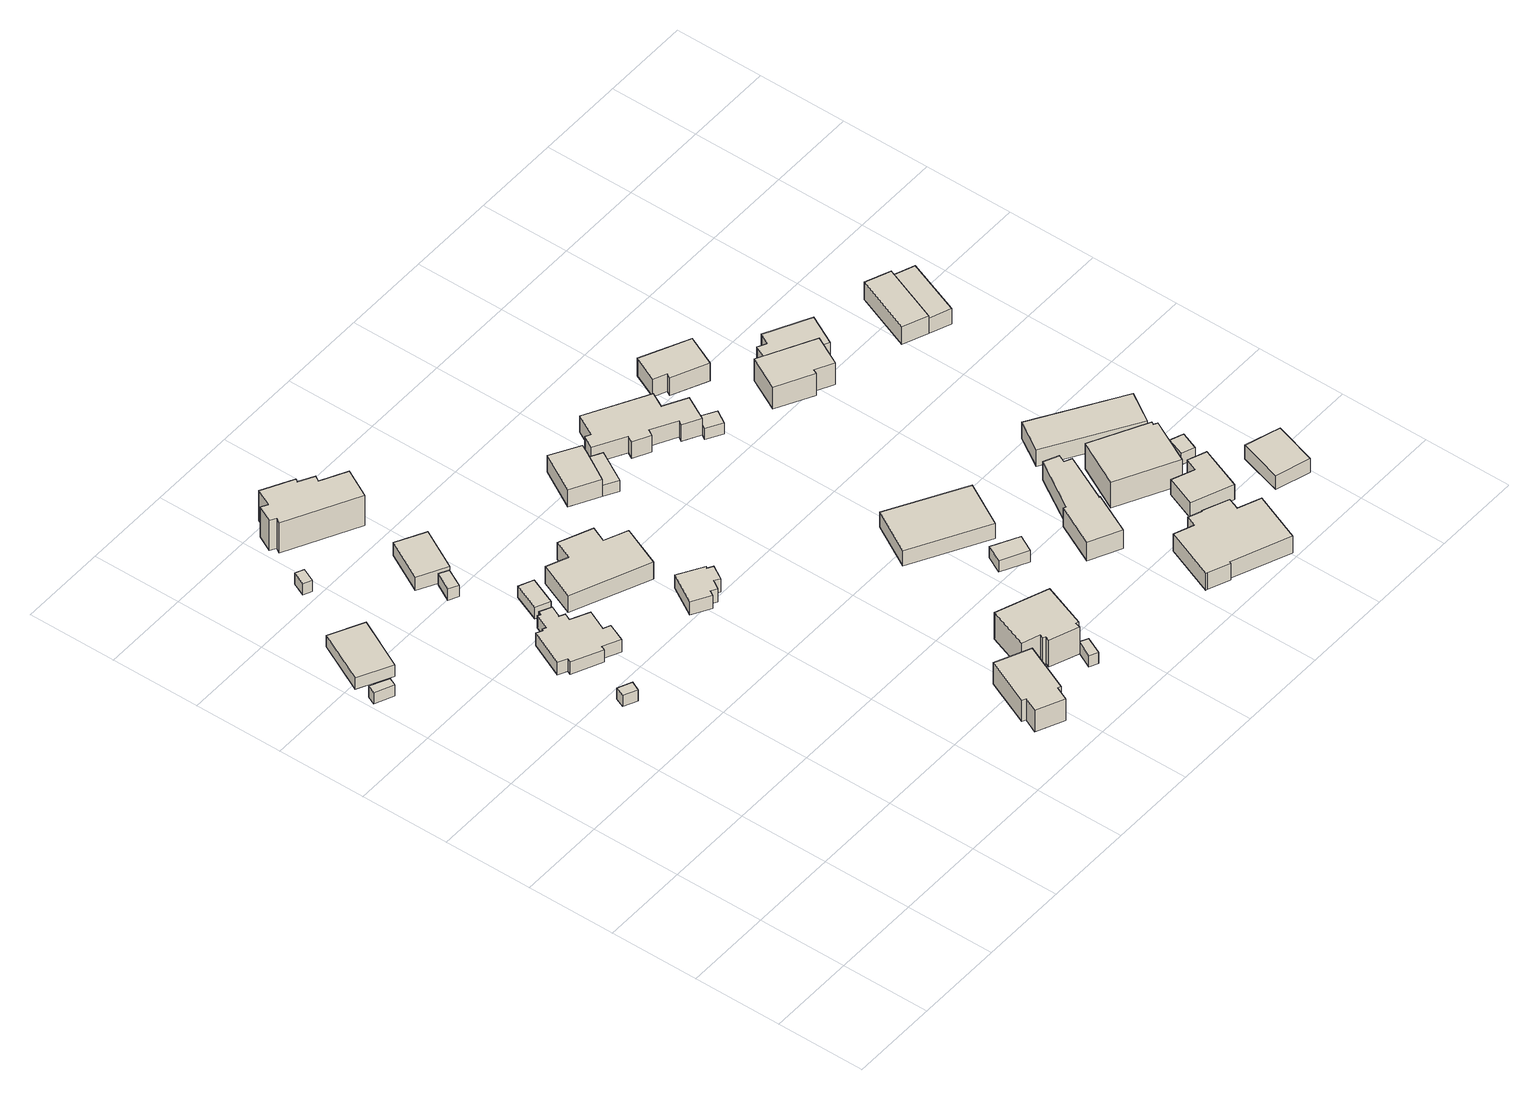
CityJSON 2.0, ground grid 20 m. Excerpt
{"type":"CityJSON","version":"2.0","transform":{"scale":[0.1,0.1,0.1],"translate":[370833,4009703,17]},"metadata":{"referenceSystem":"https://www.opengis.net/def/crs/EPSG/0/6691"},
"CityObjects":{
"building1":{"type":"Building","attributes":{"枝番":1,"利根川水系渡良瀬川洪水浸水想定区域（想定最大規模）.規模":"L2","利根川水系渡良瀬川洪水浸水想定区域（想定最大規模）.浸水ランク":"1","利根川水系渡良瀬川洪水浸水想定区域（想定最大規模）.浸水深":0.38,"利根川水系利根川洪水浸水想定区域（計画規模）.規模":"L1","利根川水系利根川洪水浸水想定区域（計画規模）.浸水ランク":"3","利根川水系利根川洪水浸水想定区域（計画規模）.浸水深":3.21,"利根川水系利根川洪水浸水想定区域（想定最大規模）.規模":"L2","利根川水系利根川洪水浸水想定区域（想定最大規模）.浸水ランク":"3","利根川水系利根川洪水浸水想定区域（想定最大規模）.浸水深":4.16,"利根川水系谷田川洪水浸水想定区域（想定最大規模）.規模":"L2","利根川水系谷田川洪水浸水想定区域（想定最大規模）.浸水ランク":"1","利根川水系谷田川洪水浸水想定区域（想定最大規模）.浸水深":0.235,"BuildingDetails.prefecture":"10","BuildingDetails.city":"10207"},"geometry":[{"type":"Solid","lod":"1","boundaries":[[[[0,1,2,3]],[[2,4,5,3]],[[1,6,4,2]],[[0,7,6,1]],[[3,5,7,0]],[[4,6,7,5]]]]}]},
"building2":{"type":"Building","attributes":{"枝番":1,"利根川水系渡良瀬川洪水浸水想定区域（想定最大規模）.規模":"L2","利根川水系渡良瀬川洪水浸水想定区域（想定最大規模）.浸水ランク":"1","利根川水系渡良瀬川洪水浸水想定区域（想定最大規模）.浸水深":0.38,"利根川水系利根川洪水浸水想定区域（計画規模）.規模":"L1","利根川水系利根川洪水浸水想定区域（計画規模）.浸水ランク":"3","利根川水系利根川洪水浸水想定区域（計画規模）.浸水深":3.21,"利根川水系利根川洪水浸水想定区域（想定最大規模）.規模":"L2","利根川水系利根川洪水浸水想定区域（想定最大規模）.浸水ランク":"3","利根川水系利根川洪水浸水想定区域（想定最大規模）.浸水深":4.16,"利根川水系谷田川洪水浸水想定区域（想定最大規模）.規模":"L2","利根川水系谷田川洪水浸水想定区域（想定最大規模）.浸水ランク":"1","利根川水系谷田川洪水浸水想定区域（想定最大規模）.浸水深":0.235,"measuredHeight":3.2,"BuildingDetails.prefecture":"10","BuildingDetails.city":"10207"},"geometry":[{"type":"Solid","lod":"1","boundaries":[[[[8,9,10,11]],[[10,12,13,11]],[[9,14,12,10]],[[8,15,14,9]],[[11,13,15,8]],[[12,14,15,13]]]]}]},
"building3":{"type":"Building","attributes":{"枝番":1,"利根川水系渡良瀬川洪水浸水想定区域（想定最大規模）.規模":"L2","利根川水系渡良瀬川洪水浸水想定区域（想定最大規模）.浸水ランク":"1","利根川水系渡良瀬川洪水浸水想定区域（想定最大規模）.浸水深":0.28,"利根川水系利根川洪水浸水想定区域（計画規模）.規模":"L1","利根川水系利根川洪水浸水想定区域（計画規模）.浸水ランク":"3","利根川水系利根川洪水浸水想定区域（計画規模）.浸水深":3.1,"利根川水系利根川洪水浸水想定区域（想定最大規模）.規模":"L2","利根川水系利根川洪水浸水想定区域（想定最大規模）.浸水ランク":"3","利根川水系利根川洪水浸水想定区域（想定最大規模）.浸水深":4.04,"利根川水系谷田川洪水浸水想定区域（想定最大規模）.規模":"L2","利根川水系谷田川洪水浸水想定区域（想定最大規模）.浸水ランク":"1","利根川水系谷田川洪水浸水想定区域（想定最大規模）.浸水深":0.135,"BuildingDetails.prefecture":"10","BuildingDetails.city":"10207"},"geometry":[{"type":"Solid","lod":"1","boundaries":[[[[16,17,18,19]],[[18,20,21,19]],[[17,22,20,18]],[[16,23,22,17]],[[19,21,23,16]],[[20,22,23,21]]]]}]},
"building4":{"type":"Building","attributes":{"枝番":1,"利根川水系渡良瀬川洪水浸水想定区域（想定最大規模）.規模":"L2","利根川水系渡良瀬川洪水浸水想定区域（想定最大規模）.浸水ランク":"1","利根川水系渡良瀬川洪水浸水想定区域（想定最大規模）.浸水深":0.28,"利根川水系利根川洪水浸水想定区域（計画規模）.規模":"L1","利根川水系利根川洪水浸水想定区域（計画規模）.浸水ランク":"3","利根川水系利根川洪水浸水想定区域（計画規模）.浸水深":3.11,"利根川水系利根川洪水浸水想定区域（想定最大規模）.規模":"L2","利根川水系利根川洪水浸水想定区域（想定最大規模）.浸水ランク":"3","利根川水系利根川洪水浸水想定区域（想定最大規模）.浸水深":4.05,"利根川水系谷田川洪水浸水想定区域（想定最大規模）.規模":"L2","利根川水系谷田川洪水浸水想定区域（想定最大規模）.浸水ランク":"1","利根川水系谷田川洪水浸水想定区域（想定最大規模）.浸水深":0.135,"BuildingDetails.prefecture":"10","BuildingDetails.city":"10207"},"geometry":[{"type":"Solid","lod":"1","boundaries":[[[[24,25,26,27]],[[26,28,29,27]],[[25,30,28,26]],[[24,31,30,25]],[[27,29,31,24]],[[28,30,31,29]]]]}]},
"building5":{"type":"Building","attributes":{"枝番":1,"利根川水系渡良瀬川洪水浸水想定区域（想定最大規模）.規模":"L2","利根川水系渡良瀬川洪水浸水想定区域（想定最大規模）.浸水ランク":"1","利根川水系渡良瀬川洪水浸水想定区域（想定最大規模）.浸水深":0.18,"利根川水系利根川洪水浸水想定区域（計画規模）.規模":"L1","利根川水系利根川洪水浸水想定区域（計画規模）.浸水ランク":"3","利根川水系利根川洪水浸水想定区域（計画規模）.浸水深":3.01,"利根川水系利根川洪水浸水想定区域（想定最大規模）.規模":"L2","利根川水系利根川洪水浸水想定区域（想定最大規模）.浸水ランク":"3","利根川水系利根川洪水浸水想定区域（想定最大規模）.浸水深":3.96,"利根川水系谷田川洪水浸水想定区域（想定最大規模）.規模":"L2","利根川水系谷田川洪水浸水想定区域（想定最大規模）.浸水ランク":"1","利根川水系谷田川洪水浸水想定区域（想定最大規模）.浸水深":0.036,"usage":"411","measuredHeight":5.7,"BuildingDetails.prefecture":"10","BuildingDetails.city":"10207","BuildingDetails.surveyYear":2016},"geometry":[{"type":"Solid","lod":"1","boundaries":[[[[32,33,34,35,36,37,38,39,40,41,42,43,44,45,46,47,48,49,50,51]],[[50,52,53,51]],[[49,54,52,50]],[[48,55,54,49]],[[47,56,55,48]],[[46,57,56,47]],[[45,58,57,46]],[[44,59,58,45]],[[43,60,59,44]],[[42,61,60,43]],[[41,62,61,42]],[[40,63,62,41]],[[39,64,63,40]],[[38,65,64,39]],[[37,66,65,38]],[[36,67,66,37]],[[35,68,67,36]],[[34,69,68,35]],[[33,70,69,34]],[[32,71,70,33]],[[51,53,71,32]],[[52,54,55,56,57,58,59,60,61,62,63,64,65,66,67,68,69,70,71,53]]]]}]},
"building6":{"type":"Building","attributes":{"枝番":1,"利根川水系渡良瀬川洪水浸水想定区域（想定最大規模）.規模":"L2","利根川水系渡良瀬川洪水浸水想定区域（想定最大規模）.浸水ランク":"1","利根川水系渡良瀬川洪水浸水想定区域（想定最大規模）.浸水深":0.08,"利根川水系利根川洪水浸水想定区域（計画規模）.規模":"L1","利根川水系利根川洪水浸水想定区域（計画規模）.浸水ランク":"2","利根川水系利根川洪水浸水想定区域（計画規模）.浸水深":2.91,"利根川水系利根川洪水浸水想定区域（想定最大規模）.規模":"L2","利根川水系利根川洪水浸水想定区域（想定最大規模）.浸水ランク":"3","利根川水系利根川洪水浸水想定区域（想定最大規模）.浸水深":3.85,"利根川水系谷田川洪水浸水想定区域（想定最大規模）.規模":"L2","利根川水系谷田川洪水浸水想定区域（想定最大規模）.浸水ランク":"1","利根川水系谷田川洪水浸水想定区域（想定最大規模）.浸水深":0.135,"usage":"411","BuildingDetails.prefecture":"10","BuildingDetails.city":"10207","BuildingDetails.surveyYear":2016},"geometry":[{"type":"Solid","lod":"1","boundaries":[[[[72,73,74,75]],[[74,76,77,75]],[[73,78,76,74]],[[72,79,78,73]],[[75,77,79,72]],[[76,78,79,77]]]]}]},
"building7":{"type":"Building","attributes":{"枝番":1,"利根川水系渡良瀬川洪水浸水想定区域（想定最大規模）.規模":"L2","利根川水系渡良瀬川洪水浸水想定区域（想定最大規模）.浸水ランク":"1","利根川水系渡良瀬川洪水浸水想定区域（想定最大規模）.浸水深":0.28,"利根川水系利根川洪水浸水想定区域（計画規模）.規模":"L1","利根川水系利根川洪水浸水想定区域（計画規模）.浸水ランク":"3","利根川水系利根川洪水浸水想定区域（計画規模）.浸水深":3.11,"利根川水系利根川洪水浸水想定区域（想定最大規模）.規模":"L2","利根川水系利根川洪水浸水想定区域（想定最大規模）.浸水ランク":"3","利根川水系利根川洪水浸水想定区域（想定最大規模）.浸水深":4.06,"利根川水系谷田川洪水浸水想定区域（想定最大規模）.規模":"L2","利根川水系谷田川洪水浸水想定区域（想定最大規模）.浸水ランク":"1","利根川水系谷田川洪水浸水想定区域（想定最大規模）.浸水深":0.136,"BuildingDetails.prefecture":"10","BuildingDetails.city":"10207"},"geometry":[{"type":"Solid","lod":"1","boundaries":[[[[80,81,82,83]],[[82,84,85,83]],[[81,86,84,82]],[[80,87,86,81]],[[83,85,87,80]],[[84,86,87,85]]]]}]},
"building8":{"type":"Building","attributes":{"枝番":1,"利根川水系渡良瀬川洪水浸水想定区域（想定最大規模）.規模":"L2","利根川水系渡良瀬川洪水浸水想定区域（想定最大規模）.浸水ランク":"1","利根川水系渡良瀬川洪水浸水想定区域（想定最大規模）.浸水深":0.28,"利根川水系利根川洪水浸水想定区域（計画規模）.規模":"L1","利根川水系利根川洪水浸水想定区域（計画規模）.浸水ランク":"3","利根川水系利根川洪水浸水想定区域（計画規模）.浸水深":3.11,"利根川水系利根川洪水浸水想定区域（想定最大規模）.規模":"L2","利根川水系利根川洪水浸水想定区域（想定最大規模）.浸水ランク":"3","利根川水系利根川洪水浸水想定区域（想定最大規模）.浸水深":4.05,"利根川水系谷田川洪水浸水想定区域（想定最大規模）.規模":"L2","利根川水系谷田川洪水浸水想定区域（想定最大規模）.浸水ランク":"1","利根川水系谷田川洪水浸水想定区域（想定最大規模）.浸水深":0.135,"measuredHeight":3.6,"BuildingDetails.prefecture":"10","BuildingDetails.city":"10207"},"geometry":[{"type":"Solid","lod":"1","boundaries":[[[[88,89,90,91]],[[90,92,93,91]],[[89,94,92,90]],[[88,95,94,89]],[[91,93,95,88]],[[92,94,95,93]]]]}]},
"building9":{"type":"Building","attributes":{"枝番":1,"利根川水系渡良瀬川洪水浸水想定区域（想定最大規模）.規模":"L2","利根川水系利根川洪水浸水想定区域（計画規模）.規模":"L1","利根川水系利根川洪水浸水想定区域（計画規模）.浸水ランク":"2","利根川水系利根川洪水浸水想定区域（計画規模）.浸水深":2.1,"利根川水系利根川洪水浸水想定区域（想定最大規模）.規模":"L2","利根川水系利根川洪水浸水想定区域（想定最大規模）.浸水ランク":"3","利根川水系利根川洪水浸水想定区域（想定最大規模）.浸水深":3.04,"利根川水系谷田川洪水浸水想定区域（想定最大規模）.規模":"L2","usage":"411","measuredHeight":8.8,"BuildingDetails.prefecture":"10","BuildingDetails.city":"10207","BuildingDetails.surveyYear":2016},"geometry":[{"type":"Solid","lod":"1","boundaries":[[[[96,97,98,99,100,101,102,103,104,105,106,107]],[[106,108,109,107]],[[105,110,108,106]],[[104,111,110,105]],[[103,112,111,104]],[[102,113,112,103]],[[101,114,113,102]],[[100,115,114,101]],[[99,116,115,100]],[[98,117,116,99]],[[97,118,117,98]],[[96,119,118,97]],[[107,109,119,96]],[[108,110,111,112,113,114,115,116,117,118,119,109]]]]}]},
"building10":{"type":"Building","attributes":{"枝番":1,"利根川水系渡良瀬川洪水浸水想定区域（想定最大規模）.規模":"L2","利根川水系渡良瀬川洪水浸水想定区域（想定最大規模）.浸水ランク":"2","利根川水系渡良瀬川洪水浸水想定区域（想定最大規模）.浸水深":0.68,"利根川水系渡良瀬川洪水浸水想定区域（想定最大規模）.継続時間":20.4,"利根川水系利根川洪水浸水想定区域（計画規模）.規模":"L1","利根川水系利根川洪水浸水想定区域（計画規模）.浸水ランク":"3","利根川水系利根川洪水浸水想定区域（計画規模）.浸水深":3.49,"利根川水系利根川洪水浸水想定区域（想定最大規模）.規模":"L2","利根川水系利根川洪水浸水想定区域（想定最大規模）.浸水ランク":"3","利根川水系利根川洪水浸水想定区域（想定最大規模）.浸水深":4.43,"利根川水系谷田川洪水浸水想定区域（想定最大規模）.規模":"L2","利根川水系谷田川洪水浸水想定区域（想定最大規模）.浸水ランク":"2","利根川水系谷田川洪水浸水想定区域（想定最大規模）.浸水深":0.535,"利根川水系谷田川洪水浸水想定区域（想定最大規模）.継続時間":15,"usage":"411","measuredHeight":6.6,"BuildingDetails.prefecture":"10","BuildingDetails.city":"10207","BuildingDetails.surveyYear":2016},"geometry":[{"type":"Solid","lod":"1","boundaries":[[[[120,121,122,123,124,125,126,127]],[[126,128,129,127]],[[125,130,128,126]],[[124,131,130,125]],[[123,132,131,124]],[[122,133,132,123]],[[121,134,133,122]],[[120,135,134,121]],[[127,129,135,120]],[[128,130,131,132,133,134,135,129]]]]}]},
"building11":{"type":"Building","attributes":{"枝番":1,"利根川水系渡良瀬川洪水浸水想定区域（想定最大規模）.規模":"L2","利根川水系渡良瀬川洪水浸水想定区域（想定最大規模）.浸水ランク":"1","利根川水系渡良瀬川洪水浸水想定区域（想定最大規模）.浸水深":0.18,"利根川水系利根川洪水浸水想定区域（計画規模）.規模":"L1","利根川水系利根川洪水浸水想定区域（計画規模）.浸水ランク":"2","利根川水系利根川洪水浸水想定区域（計画規模）.浸水深":2.79,"利根川水系利根川洪水浸水想定区域（想定最大規模）.規模":"L2","利根川水系利根川洪水浸水想定区域（想定最大規模）.浸水ランク":"3","利根川水系利根川洪水浸水想定区域（想定最大規模）.浸水深":3.73,"利根川水系谷田川洪水浸水想定区域（想定最大規模）.規模":"L2","利根川水系谷田川洪水浸水想定区域（想定最大規模）.浸水ランク":"1","利根川水系谷田川洪水浸水想定区域（想定最大規模）.浸水深":0.036,"usage":"411","measuredHeight":7.4,"BuildingDetails.prefecture":"10","BuildingDetails.city":"10207","BuildingDetails.surveyYear":2016},"geometry":[{"type":"Solid","lod":"1","boundaries":[[[[136,137,138,139,140,141,142,143]],[[142,144,145,143]],[[141,146,144,142]],[[140,147,146,141]],[[139,148,147,140]],[[138,149,148,139]],[[137,150,149,138]],[[136,151,150,137]],[[143,145,151,136]],[[144,146,147,148,149,150,151,145]]]]}]},
"building12":{"type":"Building","attributes":{"枝番":1,"利根川水系渡良瀬川洪水浸水想定区域（想定最大規模）.規模":"L2","利根川水系渡良瀬川洪水浸水想定区域（想定最大規模）.浸水ランク":"1","利根川水系渡良瀬川洪水浸水想定区域（想定最大規模）.浸水深":0.48,"利根川水系渡良瀬川洪水浸水想定区域（想定最大規模）.継続時間":3.2,"利根川水系利根川洪水浸水想定区域（計画規模）.規模":"L1","利根川水系利根川洪水浸水想定区域（計画規模）.浸水ランク":"3","利根川水系利根川洪水浸水想定区域（計画規模）.浸水深":3.29,"利根川水系利根川洪水浸水想定区域（想定最大規模）.規模":"L2","利根川水系利根川洪水浸水想定区域（想定最大規模）.浸水ランク":"3","利根川水系利根川洪水浸水想定区域（想定最大規模）.浸水深":4.23,"利根川水系谷田川洪水浸水想定区域（想定最大規模）.規模":"L2","利根川水系谷田川洪水浸水想定区域（想定最大規模）.浸水ランク":"1","利根川水系谷田川洪水浸水想定区域（想定最大規模）.浸水深":0.335,"usage":"411","measuredHeight":4.1,"BuildingDetails.prefecture":"10","BuildingDetails.city":"10207","BuildingDetails.surveyYear":2016},"geometry":[{"type":"Solid","lod":"1","boundaries":[[[[152,153,154,155,156,157,158,159,160,161]],[[160,162,163,161]],[[159,164,162,160]],[[158,165,164,159]],[[157,166,165,158]],[[156,167,166,157]],[[155,168,167,156]],[[154,169,168,155]],[[153,170,169,154]],[[152,171,170,153]],[[161,163,171,152]],[[162,164,165,166,167,168,169,170,171,163]]]]}]},
"building13":{"type":"Building","attributes":{"枝番":1,"利根川水系渡良瀬川洪水浸水想定区域（想定最大規模）.規模":"L2","利根川水系渡良瀬川洪水浸水想定区域（想定最大規模）.浸水ランク":"1","利根川水系渡良瀬川洪水浸水想定区域（想定最大規模）.浸水深":0.38,"利根川水系渡良瀬川洪水浸水想定区域（想定最大規模）.継続時間":8.8,"利根川水系利根川洪水浸水想定区域（計画規模）.規模":"L1","利根川水系利根川洪水浸水想定区域（計画規模）.浸水ランク":"3","利根川水系利根川洪水浸水想定区域（計画規模）.浸水深":3.19,"利根川水系利根川洪水浸水想定区域（想定最大規模）.規模":"L2","利根川水系利根川洪水浸水想定区域（想定最大規模）.浸水ランク":"3","利根川水系利根川洪水浸水想定区域（想定最大規模）.浸水深":4.13,"利根川水系谷田川洪水浸水想定区域（想定最大規模）.規模":"L2","利根川水系谷田川洪水浸水想定区域（想定最大規模）.浸水ランク":"1","利根川水系谷田川洪水浸水想定区域（想定最大規模）.浸水深":0.235,"利根川水系谷田川洪水浸水想定区域（想定最大規模）.継続時間":3.8,"usage":"411","measuredHeight":8.7,"BuildingDetails.prefecture":"10","BuildingDetails.city":"10207","BuildingDetails.surveyYear":2016},"geometry":[{"type":"Solid","lod":"1","boundaries":[[[[172,173,174,175,176,177,178,179,180,181]],[[180,182,183,181]],[[179,184,182,180]],[[178,185,184,179]],[[177,186,185,178]],[[176,187,186,177]],[[175,188,187,176]],[[174,189,188,175]],[[173,190,189,174]],[[172,191,190,173]],[[181,183,191,172]],[[182,184,185,186,187,188,189,190,191,183]]]]}]},
"building14":{"type":"Building","attributes":{"枝番":1,"利根川水系渡良瀬川洪水浸水想定区域（想定最大規模）.規模":"L2","利根川水系渡良瀬川洪水浸水想定区域（想定最大規模）.浸水ランク":"2","利根川水系渡良瀬川洪水浸水想定区域（想定最大規模）.浸水深":0.98,"利根川水系渡良瀬川洪水浸水想定区域（想定最大規模）.継続時間":11.2,"利根川水系利根川洪水浸水想定区域（計画規模）.規模":"L1","利根川水系利根川洪水浸水想定区域（計画規模）.浸水ランク":"3","利根川水系利根川洪水浸水想定区域（計画規模）.浸水深":3.79,"利根川水系利根川洪水浸水想定区域（想定最大規模）.規模":"L2","利根川水系利根川洪水浸水想定区域（想定最大規模）.浸水ランク":"3","利根川水系利根川洪水浸水想定区域（想定最大規模）.浸水深":4.73,"利根川水系谷田川洪水浸水想定区域（想定最大規模）.規模":"L2","利根川水系谷田川洪水浸水想定区域（想定最大規模）.浸水ランク":"2","利根川水系谷田川洪水浸水想定区域（想定最大規模）.浸水深":0.835,"利根川水系谷田川洪水浸水想定区域（想定最大規模）.継続時間":6.1,"usage":"411","BuildingDetails.prefecture":"10","BuildingDetails.city":"10207","BuildingDetails.surveyYear":2016},"geometry":[{"type":"Solid","lod":"1","boundaries":[[[[192,193,194,195]],[[194,196,197,195]],[[193,198,196,194]],[[192,199,198,193]],[[195,197,199,192]],[[196,198,199,197]]]]}]},
"building15":{"type":"Building","attributes":{"枝番":1,"利根川水系渡良瀬川洪水浸水想定区域（想定最大規模）.規模":"L2","利根川水系渡良瀬川洪水浸水想定区域（想定最大規模）.浸水ランク":"1","利根川水系渡良瀬川洪水浸水想定区域（想定最大規模）.浸水深":0.18,"利根川水系利根川洪水浸水想定区域（計画規模）.規模":"L1","利根川水系利根川洪水浸水想定区域（計画規模）.浸水ランク":"2","利根川水系利根川洪水浸水想定区域（計画規模）.浸水深":3,"利根川水系利根川洪水浸水想定区域（想定最大規模）.規模":"L2","利根川水系利根川洪水浸水想定区域（想定最大規模）.浸水ランク":"3","利根川水系利根川洪水浸水想定区域（想定最大規模）.浸水深":3.93,"利根川水系谷田川洪水浸水想定区域（想定最大規模）.規模":"L2","利根川水系谷田川洪水浸水想定区域（想定最大規模）.浸水ランク":"1","利根川水系谷田川洪水浸水想定区域（想定最大規模）.浸水深":0.035,"usage":"411","measuredHeight":4.9,"BuildingDetails.prefecture":"10","BuildingDetails.city":"10207","BuildingDetails.surveyYear":2016},"geometry":[{"type":"Solid","lod":"1","boundaries":[[[[200,201,202,203,204]],[[203,205,206,204]],[[202,207,205,203]],[[201,208,207,202]],[[200,209,208,201]],[[204,206,209,200]],[[205,207,208,209,206]]]]}]},
"building16":{"type":"Building","attributes":{"枝番":1,"利根川水系渡良瀬川洪水浸水想定区域（想定最大規模）.規模":"L2","利根川水系渡良瀬川洪水浸水想定区域（想定最大規模）.浸水ランク":"1","利根川水系渡良瀬川洪水浸水想定区域（想定最大規模）.浸水深":0.28,"利根川水系利根川洪水浸水想定区域（計画規模）.規模":"L1","利根川水系利根川洪水浸水想定区域（計画規模）.浸水ランク":"3","利根川水系利根川洪水浸水想定区域（計画規模）.浸水深":3.1,"利根川水系利根川洪水浸水想定区域（想定最大規模）.規模":"L2","利根川水系利根川洪水浸水想定区域（想定最大規模）.浸水ランク":"3","利根川水系利根川洪水浸水想定区域（想定最大規模）.浸水深":4.03,"利根川水系谷田川洪水浸水想定区域（想定最大規模）.規模":"L2","利根川水系谷田川洪水浸水想定区域（想定最大規模）.浸水ランク":"1","利根川水系谷田川洪水浸水想定区域（想定最大規模）.浸水深":0.135,"usage":"411","measuredHeight":3.2,"BuildingDetails.prefecture":"10","BuildingDetails.city":"10207","BuildingDetails.surveyYear":2016},"geometry":[{"type":"Solid","lod":"1","boundaries":[[[[204,203,210,211]],[[210,212,213,211]],[[203,214,212,210]],[[204,215,214,203]],[[211,213,215,204]],[[212,214,215,213]]]]}]},
"building17":{"type":"Building","attributes":{"枝番":1,"利根川水系渡良瀬川洪水浸水想定区域（想定最大規模）.規模":"L2","利根川水系渡良瀬川洪水浸水想定区域（想定最大規模）.浸水ランク":"2","利根川水系渡良瀬川洪水浸水想定区域（想定最大規模）.浸水深":0.57,"利根川水系渡良瀬川洪水浸水想定区域（想定最大規模）.継続時間":3.6,"利根川水系利根川洪水浸水想定区域（計画規模）.規模":"L1","利根川水系利根川洪水浸水想定区域（計画規模）.浸水ランク":"3","利根川水系利根川洪水浸水想定区域（計画規模）.浸水深":3.4,"利根川水系利根川洪水浸水想定区域（想定最大規模）.規模":"L2","利根川水系利根川洪水浸水想定区域（想定最大規模）.浸水ランク":"3","利根川水系利根川洪水浸水想定区域（想定最大規模）.浸水深":4.33,"利根川水系谷田川洪水浸水想定区域（想定最大規模）.規模":"L2","利根川水系谷田川洪水浸水想定区域（想定最大規模）.浸水ランク":"1","利根川水系谷田川洪水浸水想定区域（想定最大規模）.浸水深":0.435,"usage":"451","measuredHeight":3.2,"BuildingDetails.prefecture":"10","BuildingDetails.city":"10207","BuildingDetails.surveyYear":2016},"geometry":[{"type":"Solid","lod":"1","boundaries":[[[[216,217,218,219]],[[218,220,221,219]],[[217,222,220,218]],[[216,223,222,217]],[[219,221,223,216]],[[220,222,223,221]]]]}]},
"building18":{"type":"Building","attributes":{"枝番":1,"利根川水系渡良瀬川洪水浸水想定区域（想定最大規模）.規模":"L2","利根川水系渡良瀬川洪水浸水想定区域（想定最大規模）.浸水ランク":"1","利根川水系渡良瀬川洪水浸水想定区域（想定最大規模）.浸水深":0.38,"利根川水系渡良瀬川洪水浸水想定区域（想定最大規模）.継続時間":3.6,"利根川水系利根川洪水浸水想定区域（計画規模）.規模":"L1","利根川水系利根川洪水浸水想定区域（計画規模）.浸水ランク":"3","利根川水系利根川洪水浸水想定区域（計画規模）.浸水深":3.2,"利根川水系利根川洪水浸水想定区域（想定最大規模）.規模":"L2","利根川水系利根川洪水浸水想定区域（想定最大規模）.浸水ランク":"3","利根川水系利根川洪水浸水想定区域（想定最大規模）.浸水深":4.13,"利根川水系谷田川洪水浸水想定区域（想定最大規模）.規模":"L2","利根川水系谷田川洪水浸水想定区域（想定最大規模）.浸水ランク":"1","利根川水系谷田川洪水浸水想定区域（想定最大規模）.浸水深":0.235,"usage":"451","measuredHeight":5.3,"BuildingDetails.prefecture":"10","BuildingDetails.city":"10207","BuildingDetails.surveyYear":2016},"geometry":[{"type":"Solid","lod":"1","boundaries":[[[[224,225,226,227]],[[226,228,229,227]],[[225,230,228,226]],[[224,231,230,225]],[[227,229,231,224]],[[228,230,231,229]]]]}]},
"building19":{"type":"Building","attributes":{"枝番":1,"利根川水系渡良瀬川洪水浸水想定区域（想定最大規模）.規模":"L2","利根川水系渡良瀬川洪水浸水想定区域（想定最大規模）.浸水ランク":"1","利根川水系渡良瀬川洪水浸水想定区域（想定最大規模）.浸水深":0.08,"利根川水系利根川洪水浸水想定区域（計画規模）.規模":"L1","利根川水系利根川洪水浸水想定区域（計画規模）.浸水ランク":"2","利根川水系利根川洪水浸水想定区域（計画規模）.浸水深":2.79,"利根川水系利根川洪水浸水想定区域（想定最大規模）.規模":"L2","利根川水系利根川洪水浸水想定区域（想定最大規模）.浸水ランク":"3","利根川水系利根川洪水浸水想定区域（想定最大規模）.浸水深":3.73,"利根川水系谷田川洪水浸水想定区域（想定最大規模）.規模":"L2","利根川水系谷田川洪水浸水想定区域（想定最大規模）.浸水ランク":"1","利根川水系谷田川洪水浸水想定区域（想定最大規模）.浸水深":0.135,"usage":"411","measuredHeight":7.3,"BuildingDetails.prefecture":"10","BuildingDetails.city":"10207","BuildingDetails.surveyYear":2016},"geometry":[{"type":"Solid","lod":"1","boundaries":[[[[232,233,234,235,236,237,238,239,240,241,242,243,244,245]],[[244,246,247,245]],[[243,248,246,244]],[[242,249,248,243]],[[241,250,249,242]],[[240,251,250,241]],[[239,252,251,240]],[[238,253,252,239]],[[237,254,253,238]],[[236,255,254,237]],[[235,256,255,236]],[[234,257,256,235]],[[233,258,257,234]],[[232,259,258,233]],[[245,247,259,232]],[[246,248,249,250,251,252,253,254,255,256,257,258,259,247]]]]}]},
"building20":{"type":"Building","attributes":{"枝番":1,"利根川水系渡良瀬川洪水浸水想定区域（想定最大規模）.規模":"L2","利根川水系渡良瀬川洪水浸水想定区域（想定最大規模）.浸水ランク":"1","利根川水系渡良瀬川洪水浸水想定区域（想定最大規模）.浸水深":0.08,"利根川水系利根川洪水浸水想定区域（計画規模）.規模":"L1","利根川水系利根川洪水浸水想定区域（計画規模）.浸水ランク":"2","利根川水系利根川洪水浸水想定区域（計画規模）.浸水深":2.9,"利根川水系利根川洪水浸水想定区域（想定最大規模）.規模":"L2","利根川水系利根川洪水浸水想定区域（想定最大規模）.浸水ランク":"3","利根川水系利根川洪水浸水想定区域（想定最大規模）.浸水深":3.83,"利根川水系谷田川洪水浸水想定区域（想定最大規模）.規模":"L2","利根川水系谷田川洪水浸水想定区域（想定最大規模）.浸水ランク":"1","利根川水系谷田川洪水浸水想定区域（想定最大規模）.浸水深":0.235,"measuredHeight":3.1,"BuildingDetails.prefecture":"10","BuildingDetails.city":"10207"},"geometry":[{"type":"Solid","lod":"1","boundaries":[[[[260,261,262,263]],[[262,264,265,263]],[[261,266,264,262]],[[260,267,266,261]],[[263,265,267,260]],[[264,266,267,265]]]]}]},
"building21":{"type":"Building","attributes":{"枝番":1,"利根川水系渡良瀬川洪水浸水想定区域（想定最大規模）.規模":"L2","利根川水系渡良瀬川洪水浸水想定区域（想定最大規模）.浸水ランク":"1","利根川水系渡良瀬川洪水浸水想定区域（想定最大規模）.浸水深":0.48,"利根川水系利根川洪水浸水想定区域（計画規模）.規模":"L1","利根川水系利根川洪水浸水想定区域（計画規模）.浸水ランク":"3","利根川水系利根川洪水浸水想定区域（計画規模）.浸水深":3.29,"利根川水系利根川洪水浸水想定区域（想定最大規模）.規模":"L2","利根川水系利根川洪水浸水想定区域（想定最大規模）.浸水ランク":"3","利根川水系利根川洪水浸水想定区域（想定最大規模）.浸水深":4.23,"利根川水系谷田川洪水浸水想定区域（想定最大規模）.規模":"L2","利根川水系谷田川洪水浸水想定区域（想定最大規模）.浸水ランク":"1","利根川水系谷田川洪水浸水想定区域（想定最大規模）.浸水深":0.335,"usage":"451","measuredHeight":6.5,"BuildingDetails.prefecture":"10","BuildingDetails.city":"10207","BuildingDetails.surveyYear":2016},"geometry":[{"type":"Solid","lod":"1","boundaries":[[[[268,269,270,271,272,273,274,275,276,277]],[[276,278,279,277]],[[275,280,278,276]],[[274,281,280,275]],[[273,282,281,274]],[[272,283,282,273]],[[271,284,283,272]],[[270,285,284,271]],[[269,286,285,270]],[[268,287,286,269]],[[277,279,287,268]],[[278,280,281,282,283,284,285,286,287,279]]]]}]},
"building22":{"type":"Building","attributes":{"枝番":1,"利根川水系渡良瀬川洪水浸水想定区域（想定最大規模）.規模":"L2","利根川水系渡良瀬川洪水浸水想定区域（想定最大規模）.浸水ランク":"2","利根川水系渡良瀬川洪水浸水想定区域（想定最大規模）.浸水深":0.57,"利根川水系渡良瀬川洪水浸水想定区域（想定最大規模）.継続時間":8.8,"利根川水系利根川洪水浸水想定区域（計画規模）.規模":"L1","利根川水系利根川洪水浸水想定区域（計画規模）.浸水ランク":"3","利根川水系利根川洪水浸水想定区域（計画規模）.浸水深":3.37,"利根川水系利根川洪水浸水想定区域（想定最大規模）.規模":"L2","利根川水系利根川洪水浸水想定区域（想定最大規模）.浸水ランク":"3","利根川水系利根川洪水浸水想定区域（想定最大規模）.浸水深":4.29,"利根川水系谷田川洪水浸水想定区域（想定最大規模）.規模":"L2","利根川水系谷田川洪水浸水想定区域（想定最大規模）.浸水ランク":"1","利根川水系谷田川洪水浸水想定区域（想定最大規模）.浸水深":0.435,"利根川水系谷田川洪水浸水想定区域（想定最大規模）.継続時間":3.8,"usage":"451","measuredHeight":5.7,"BuildingDetails.prefecture":"10","BuildingDetails.city":"10207","BuildingDetails.surveyYear":2016},"geometry":[{"type":"Solid","lod":"1","boundaries":[[[[288,289,290,291,292,293,294,295,296,297,298,299,300,301]],[[300,302,303,301]],[[299,304,302,300]],[[298,305,304,299]],[[297,306,305,298]],[[296,307,306,297]],[[295,308,307,296]],[[294,309,308,295]],[[293,310,309,294]],[[292,311,310,293]],[[291,312,311,292]],[[290,313,312,291]],[[289,314,313,290]],[[288,315,314,289]],[[301,303,315,288]],[[302,304,305,306,307,308,309,310,311,312,313,314,315,303]]]]}]},
"building23":{"type":"Building","attributes":{"枝番":1,"利根川水系渡良瀬川洪水浸水想定区域（想定最大規模）.規模":"L2","利根川水系渡良瀬川洪水浸水想定区域（想定最大規模）.浸水ランク":"1","利根川水系渡良瀬川洪水浸水想定区域（想定最大規模）.浸水深":0.38,"利根川水系利根川洪水浸水想定区域（計画規模）.規模":"L1","利根川水系利根川洪水浸水想定区域（計画規模）.浸水ランク":"3","利根川水系利根川洪水浸水想定区域（計画規模）.浸水深":3.2,"利根川水系利根川洪水浸水想定区域（想定最大規模）.規模":"L2","利根川水系利根川洪水浸水想定区域（想定最大規模）.浸水ランク":"3","利根川水系利根川洪水浸水想定区域（想定最大規模）.浸水深":4.13,"利根川水系谷田川洪水浸水想定区域（想定最大規模）.規模":"L2","利根川水系谷田川洪水浸水想定区域（想定最大規模）.浸水ランク":"1","利根川水系谷田川洪水浸水想定区域（想定最大規模）.浸水深":0.235,"measuredHeight":5.5,"BuildingDetails.prefecture":"10","BuildingDetails.city":"10207"},"geometry":[{"type":"Solid","lod":"1","boundaries":[[[[316,317,318,319,320,321]],[[320,322,323,321]],[[319,324,322,320]],[[318,325,324,319]],[[317,326,325,318]],[[316,327,326,317]],[[321,323,327,316]],[[322,324,325,326,327,323]]]]}]},
"building24":{"type":"Building","attributes":{"枝番":1,"利根川水系渡良瀬川洪水浸水想定区域（想定最大規模）.規模":"L2","利根川水系渡良瀬川洪水浸水想定区域（想定最大規模）.浸水ランク":"1","利根川水系渡良瀬川洪水浸水想定区域（想定最大規模）.浸水深":0.08,"利根川水系利根川洪水浸水想定区域（計画規模）.規模":"L1","利根川水系利根川洪水浸水想定区域（計画規模）.浸水ランク":"2","利根川水系利根川洪水浸水想定区域（計画規模）.浸水深":2.8,"利根川水系利根川洪水浸水想定区域（想定最大規模）.規模":"L2","利根川水系利根川洪水浸水想定区域（想定最大規模）.浸水ランク":"3","利根川水系利根川洪水浸水想定区域（想定最大規模）.浸水深":3.74,"利根川水系谷田川洪水浸水想定区域（想定最大規模）.規模":"L2","利根川水系谷田川洪水浸水想定区域（想定最大規模）.浸水ランク":"1","利根川水系谷田川洪水浸水想定区域（想定最大規模）.浸水深":0.035,"usage":"451","measuredHeight":8.4,"BuildingDetails.prefecture":"10","BuildingDetails.city":"10207","BuildingDetails.surveyYear":2016},"geometry":[{"type":"Solid","lod":"1","boundaries":[[[[328,329,330,331,332,333]],[[332,334,335,333]],[[331,336,334,332]],[[330,337,336,331]],[[329,338,337,330]],[[328,339,338,329]],[[333,335,339,328]],[[334,336,337,338,339,335]]]]}]},
"building25":{"type":"Building","attributes":{"枝番":1,"利根川水系渡良瀬川洪水浸水想定区域（想定最大規模）.規模":"L2","利根川水系渡良瀬川洪水浸水想定区域（想定最大規模）.浸水ランク":"1","利根川水系渡良瀬川洪水浸水想定区域（想定最大規模）.浸水深":0.18,"利根川水系利根川洪水浸水想定区域（計画規模）.規模":"L1","利根川水系利根川洪水浸水想定区域（計画規模）.浸水ランク":"2","利根川水系利根川洪水浸水想定区域（計画規模）.浸水深":3,"利根川水系利根川洪水浸水想定区域（想定最大規模）.規模":"L2","利根川水系利根川洪水浸水想定区域（想定最大規模）.浸水ランク":"3","利根川水系利根川洪水浸水想定区域（想定最大規模）.浸水深":3.93,"利根川水系谷田川洪水浸水想定区域（想定最大規模）.規模":"L2","利根川水系谷田川洪水浸水想定区域（想定最大規模）.浸水ランク":"1","利根川水系谷田川洪水浸水想定区域（想定最大規模）.浸水深":0.035,"usage":"411","measuredHeight":7.4,"BuildingDetails.prefecture":"10","BuildingDetails.city":"10207","BuildingDetails.surveyYear":2016},"geometry":[{"type":"Solid","lod":"1","boundaries":[[[[340,341,342,343,344,345]],[[344,346,347,345]],[[343,348,346,344]],[[342,349,348,343]],[[341,350,349,342]],[[340,351,350,341]],[[345,347,351,340]],[[346,348,349,350,351,347]]]]}]},
"building26":{"type":"Building","attributes":{"枝番":1,"利根川水系渡良瀬川洪水浸水想定区域（想定最大規模）.規模":"L2","利根川水系渡良瀬川洪水浸水想定区域（想定最大規模）.浸水ランク":"2","利根川水系渡良瀬川洪水浸水想定区域（想定最大規模）.浸水深":0.57,"利根川水系利根川洪水浸水想定区域（計画規模）.規模":"L1","利根川水系利根川洪水浸水想定区域（計画規模）.浸水ランク":"3","利根川水系利根川洪水浸水想定区域（計画規模）.浸水深":3.4,"利根川水系利根川洪水浸水想定区域（想定最大規模）.規模":"L2","利根川水系利根川洪水浸水想定区域（想定最大規模）.浸水ランク":"3","利根川水系利根川洪水浸水想定区域（想定最大規模）.浸水深":4.33,"利根川水系谷田川洪水浸水想定区域（想定最大規模）.規模":"L2","利根川水系谷田川洪水浸水想定区域（想定最大規模）.浸水ランク":"1","利根川水系谷田川洪水浸水想定区域（想定最大規模）.浸水深":0.435,"usage":"451","measuredHeight":4.9,"BuildingDetails.prefecture":"10","BuildingDetails.city":"10207","BuildingDetails.surveyYear":2016},"geometry":[{"type":"Solid","lod":"1","boundaries":[[[[352,353,354,355,356,357]],[[356,358,359,357]],[[355,360,358,356]],[[354,361,360,355]],[[353,362,361,354]],[[352,363,362,353]],[[357,359,363,352]],[[358,360,361,362,363,359]]]]}]},
"building27":{"type":"Building","attributes":{"枝番":1,"利根川水系渡良瀬川洪水浸水想定区域（想定最大規模）.規模":"L2","利根川水系渡良瀬川洪水浸水想定区域（想定最大規模）.浸水ランク":"1","利根川水系渡良瀬川洪水浸水想定区域（想定最大規模）.浸水深":0.28,"利根川水系利根川洪水浸水想定区域（計画規模）.規模":"L1","利根川水系利根川洪水浸水想定区域（計画規模）.浸水ランク":"3","利根川水系利根川洪水浸水想定区域（計画規模）.浸水深":3.1,"利根川水系利根川洪水浸水想定区域（想定最大規模）.規模":"L2","利根川水系利根川洪水浸水想定区域（想定最大規模）.浸水ランク":"3","利根川水系利根川洪水浸水想定区域（想定最大規模）.浸水深":4.04,"利根川水系谷田川洪水浸水想定区域（想定最大規模）.規模":"L2","利根川水系谷田川洪水浸水想定区域（想定最大規模）.浸水ランク":"1","利根川水系谷田川洪水浸水想定区域（想定最大規模）.浸水深":0.135,"usage":"451","measuredHeight":4.6,"BuildingDetails.prefecture":"10","BuildingDetails.city":"10207","BuildingDetails.surveyYear":2016},"geometry":[{"type":"Solid","lod":"1","boundaries":[[[[364,365,366,367]],[[366,368,369,367]],[[365,370,368,366]],[[364,371,370,365]],[[367,369,371,364]],[[368,370,371,369]]]]}]},
"building28":{"type":"Building","attributes":{"枝番":1,"利根川水系渡良瀬川洪水浸水想定区域（想定最大規模）.規模":"L2","利根川水系渡良瀬川洪水浸水想定区域（想定最大規模）.浸水ランク":"1","利根川水系渡良瀬川洪水浸水想定区域（想定最大規模）.浸水深":0.38,"利根川水系利根川洪水浸水想定区域（計画規模）.規模":"L1","利根川水系利根川洪水浸水想定区域（計画規模）.浸水ランク":"3","利根川水系利根川洪水浸水想定区域（計画規模）.浸水深":3.2,"利根川水系利根川洪水浸水想定区域（想定最大規模）.規模":"L2","利根川水系利根川洪水浸水想定区域（想定最大規模）.浸水ランク":"3","利根川水系利根川洪水浸水想定区域（想定最大規模）.浸水深":4.13,"利根川水系谷田川洪水浸水想定区域（想定最大規模）.規模":"L2","利根川水系谷田川洪水浸水想定区域（想定最大規模）.浸水ランク":"1","利根川水系谷田川洪水浸水想定区域（想定最大規模）.浸水深":0.235,"usage":"411","measuredHeight":3.9,"BuildingDetails.prefecture":"10","BuildingDetails.city":"10207","BuildingDetails.surveyYear":2016},"geometry":[{"type":"Solid","lod":"1","boundaries":[[[[372,373,374,375,376,377,378,379]],[[378,380,381,379]],[[377,382,380,378]],[[376,383,382,377]],[[375,384,383,376]],[[374,385,384,375]],[[373,386,385,374]],[[372,387,386,373]],[[379,381,387,372]],[[380,382,383,384,385,386,387,381]]]]}]},
"building29":{"type":"Building","attributes":{"枝番":1,"利根川水系渡良瀬川洪水浸水想定区域（想定最大規模）.規模":"L2","利根川水系渡良瀬川洪水浸水想定区域（想定最大規模）.浸水ランク":"1","利根川水系渡良瀬川洪水浸水想定区域（想定最大規模）.浸水深":0.48,"利根川水系利根川洪水浸水想定区域（計画規模）.規模":"L1","利根川水系利根川洪水浸水想定区域（計画規模）.浸水ランク":"3","利根川水系利根川洪水浸水想定区域（計画規模）.浸水深":3.28,"利根川水系利根川洪水浸水想定区域（想定最大規模）.規模":"L2","利根川水系利根川洪水浸水想定区域（想定最大規模）.浸水ランク":"3","利根川水系利根川洪水浸水想定区域（想定最大規模）.浸水深":4.21,"利根川水系谷田川洪水浸水想定区域（想定最大規模）.規模":"L2","利根川水系谷田川洪水浸水想定区域（想定最大規模）.浸水ランク":"1","利根川水系谷田川洪水浸水想定区域（想定最大規模）.浸水深":0.335,"usage":"451","measuredHeight":3.3,"BuildingDetails.prefecture":"10","BuildingDetails.city":"10207","BuildingDetails.surveyYear":2016},"geometry":[{"type":"Solid","lod":"1","boundaries":[[[[388,389,390,391]],[[390,392,393,391]],[[389,394,392,390]],[[388,395,394,389]],[[391,393,395,388]],[[392,394,395,393]]]]}]},
"building30":{"type":"Building","attributes":{"枝番":1,"利根川水系渡良瀬川洪水浸水想定区域（想定最大規模）.規模":"L2","利根川水系渡良瀬川洪水浸水想定区域（想定最大規模）.浸水ランク":"1","利根川水系渡良瀬川洪水浸水想定区域（想定最大規模）.浸水深":0.18,"利根川水系利根川洪水浸水想定区域（計画規模）.規模":"L1","利根川水系利根川洪水浸水想定区域（計画規模）.浸水ランク":"2","利根川水系利根川洪水浸水想定区域（計画規模）.浸水深":2.98,"利根川水系利根川洪水浸水想定区域（想定最大規模）.規模":"L2","利根川水系利根川洪水浸水想定区域（想定最大規模）.浸水ランク":"3","利根川水系利根川洪水浸水想定区域（想定最大規模）.浸水深":3.9,"利根川水系谷田川洪水浸水想定区域（想定最大規模）.規模":"L2","利根川水系谷田川洪水浸水想定区域（想定最大規模）.浸水ランク":"1","利根川水系谷田川洪水浸水想定区域（想定最大規模）.浸水深":0.035,"usage":"441","measuredHeight":4.2,"BuildingDetails.prefecture":"10","BuildingDetails.city":"10207","BuildingDetails.surveyYear":2016},"geometry":[{"type":"Solid","lod":"1","boundaries":[[[[396,397,398,399]],[[398,400,401,399]],[[397,402,400,398]],[[396,403,402,397]],[[399,401,403,396]],[[400,402,403,401]]]]}]},
"building31":{"type":"Building","attributes":{"枝番":1,"利根川水系渡良瀬川洪水浸水想定区域（想定最大規模）.規模":"L2","利根川水系渡良瀬川洪水浸水想定区域（想定最大規模）.浸水ランク":"1","利根川水系渡良瀬川洪水浸水想定区域（想定最大規模）.浸水深":0.38,"利根川水系利根川洪水浸水想定区域（計画規模）.規模":"L1","利根川水系利根川洪水浸水想定区域（計画規模）.浸水ランク":"3","利根川水系利根川洪水浸水想定区域（計画規模）.浸水深":3.2,"利根川水系利根川洪水浸水想定区域（想定最大規模）.規模":"L2","利根川水系利根川洪水浸水想定区域（想定最大規模）.浸水ランク":"3","利根川水系利根川洪水浸水想定区域（想定最大規模）.浸水深":4.13,"利根川水系谷田川洪水浸水想定区域（想定最大規模）.規模":"L2","利根川水系谷田川洪水浸水想定区域（想定最大規模）.浸水ランク":"1","利根川水系谷田川洪水浸水想定区域（想定最大規模）.浸水深":0.235,"usage":"411","measuredHeight":5.9,"BuildingDetails.prefecture":"10","BuildingDetails.city":"10207","BuildingDetails.surveyYear":2016},"geometry":[{"type":"Solid","lod":"1","boundaries":[[[[404,405,406,407,408]],[[407,409,410,408]],[[406,411,409,407]],[[405,412,411,406]],[[404,413,412,405]],[[408,410,413,404]],[[409,411,412,413,410]]]]}]},
"building32":{"type":"Building","attributes":{"枝番":1,"利根川水系渡良瀬川洪水浸水想定区域（想定最大規模）.規模":"L2","利根川水系渡良瀬川洪水浸水想定区域（想定最大規模）.浸水ランク":"1","利根川水系渡良瀬川洪水浸水想定区域（想定最大規模）.浸水深":0.38,"利根川水系利根川洪水浸水想定区域（計画規模）.規模":"L1","利根川水系利根川洪水浸水想定区域（計画規模）.浸水ランク":"3","利根川水系利根川洪水浸水想定区域（計画規模）.浸水深":3.19,"利根川水系利根川洪水浸水想定区域（想定最大規模）.規模":"L2","利根川水系利根川洪水浸水想定区域（想定最大規模）.浸水ランク":"3","利根川水系利根川洪水浸水想定区域（想定最大規模）.浸水深":4.12,"利根川水系谷田川洪水浸水想定区域（想定最大規模）.規模":"L2","利根川水系谷田川洪水浸水想定区域（想定最大規模）.浸水ランク":"1","利根川水系谷田川洪水浸水想定区域（想定最大規模）.浸水深":0.235,"measuredHeight":5.6,"BuildingDetails.prefecture":"10","BuildingDetails.city":"10207"},"geometry":[{"type":"Solid","lod":"1","boundaries":[[[[408,407,414,415]],[[414,416,417,415]],[[407,418,416,414]],[[408,419,418,407]],[[415,417,419,408]],[[416,418,419,417]]]]}]}
},
"vertices":[
[5,1134,11],[14,1153,11],[55,1133,11],[47,1115,11],[55,1133,41],[47,1115,41],[14,1153,41],[5,1134,41],
[15,1186,11],[72,1300,11],[147,1262,11],[89,1148,11],[147,1262,41],[89,1148,41],[72,1300,41],[15,1186,41],
[289,756,12],[298,777,12],[329,763,12],[319,742,12],[329,763,42],[319,742,42],[298,777,42],[289,756,42],
[153,1419,13],[167,1450,13],[186,1441,13],[172,1411,13],[186,1441,43],[172,1411,43],[167,1450,43],[153,1419,43],
[368,867,10],[364,858,10],[298,889,10],[302,898,10],[282,907,10],[320,989,10],[334,982,10],[336,986,10],[344,982,10],[359,1015,10],[365,1012,10],[369,1020,10],[395,1007,10],[383,982,10],[395,976,10],[388,961,10],[429,941,10],[408,896,10],[424,889,10],[406,849,10],[424,889,43],[406,849,43],[408,896,43],[429,941,43],[388,961,43],[395,976,43],[383,982,43],[395,1007,43],[369,1020,43],[365,1012,43],[359,1015,43],[344,982,43],[336,986,43],[334,982,43],[320,989,43],[282,907,43],[302,898,43],[298,889,43],[364,858,43],[368,867,43],
[312,1194,12],[334,1234,12],[354,1223,12],[333,1183,12],[354,1223,42],[333,1183,42],[334,1234,42],[312,1194,42],
[374,1033,12],[400,1094,12],[432,1080,12],[406,1019,12],[432,1080,42],[406,1019,42],[400,1094,42],[374,1033,42],
[295,1259,12],[344,1350,12],[407,1316,12],[358,1225,12],[407,1316,47],[358,1225,47],[344,1350,47],[295,1259,47],
[215,1524,14],[221,1535,14],[208,1543,14],[227,1579,14],[241,1571,14],[260,1608,14],[328,1572,14],[324,1565,14],[357,1547,14],[350,1535,14],[407,1505,14],[373,1441,14],[407,1505,94],[373,1441,94],[350,1535,94],[357,1547,94],[324,1565,94],[328,1572,94],[260,1608,94],[241,1571,94],[227,1579,94],[208,1543,94],[221,1535,94],[215,1524,94],
[721,101,5],[736,133,5],[728,137,5],[775,242,5],[851,208,5],[803,101,5],[796,104,5],[782,73,5],[796,104,62],[782,73,62],[803,101,62],[851,208,62],[775,242,62],[728,137,62],[736,133,62],[721,101,62],
[426,993,12],[461,1076,12],[509,1056,12],[527,1098,12],[600,1067,12],[585,1033,12],[636,1011,12],[597,921,12],[636,1011,57],[597,921,57],[585,1033,57],[600,1067,57],[527,1098,57],[509,1056,57],[461,1076,57],[426,993,57],
[566,810,8],[606,877,8],[661,844,8],[658,840,8],[670,833,8],[651,801,8],[639,809,8],[626,789,8],[613,797,8],[606,786,8],[613,797,43],[606,786,43],[626,789,43],[639,809,43],[651,801,43],[670,833,43],[658,840,43],[661,844,43],[606,877,43],[566,810,43],
[876,187,5],[880,198,5],[874,200,5],[877,209,5],[838,223,5],[872,315,5],[987,272,5],[950,173,5],[944,175,5],[940,163,5],[944,175,76],[940,163,76],[950,173,76],[987,272,76],[872,315,76],[838,223,76],[877,209,76],[874,200,76],[880,198,76],[876,187,76],
[923,128,4],[942,166,4],[960,157,4],[942,119,4],[960,157,34],[942,119,34],[942,166,34],[923,128,34],
[652,1170,11],[702,1258,11],[764,1222,11],[755,1205,11],[714,1135,11],[755,1205,56],[714,1135,56],[764,1222,56],[702,1258,56],[652,1170,56],
[785,1188,11],[745,1117,11],[785,1188,41],[745,1117,41],[755,1205,41],[714,1135,41],
[1017,418,8],[1037,456,8],[1096,425,8],[1076,387,8],[1096,425,38],[1076,387,38],[1037,456,38],[1017,418,38],
[918,571,9],[974,670,9],[1139,576,9],[1084,478,9],[1139,576,49],[1084,478,49],[974,670,49],[918,571,49],
[923,1108,12],[929,1118,12],[874,1148,12],[866,1134,12],[829,1154,12],[837,1168,12],[770,1205,12],[786,1233,12],[798,1227,12],[824,1275,12],[957,1202,12],[939,1169,12],[990,1141,12],[961,1087,12],[990,1141,56],[961,1087,56],[939,1169,56],[957,1202,56],[824,1275,56],[798,1227,56],[786,1233,56],[770,1205,56],[837,1168,56],[829,1154,56],[866,1134,56],[874,1148,56],[929,1118,56],[923,1108,56],
[955,1076,11],[973,1106,11],[1007,1086,11],[989,1056,11],[1007,1086,41],[989,1056,41],[973,1106,41],[955,1076,41],
[1145,305,7],[1191,398,7],[1197,395,7],[1266,505,7],[1298,490,7],[1291,474,7],[1307,466,7],[1256,362,7],[1258,361,7],[1214,271,7],[1258,361,56],[1214,271,56],[1256,362,56],[1307,466,56],[1291,474,56],[1298,490,56],[1266,505,56],[1197,395,56],[1191,398,56],[1145,305,56],
[1272,60,9],[1270,56,9],[1222,76,9],[1219,77,9],[1265,191,9],[1268,190,9],[1309,174,9],[1318,197,9],[1348,185,9],[1349,187,9],[1405,164,9],[1395,138,9],[1445,118,9],[1400,8,9],[1445,118,54],[1400,8,54],[1395,138,54],[1405,164,54],[1349,187,54],[1348,185,54],[1318,197,54],[1309,174,54],[1268,190,54],[1265,191,54],[1219,77,54],[1222,76,54],[1270,56,54],[1272,60,54],
[1010,1203,9],[1015,1213,9],[987,1226,9],[1014,1284,9],[1120,1235,9],[1088,1167,9],[1120,1235,56],[1088,1167,56],[1014,1284,56],[987,1226,56],[1015,1213,56],[1010,1203,56],
[1283,355,10],[1337,458,10],[1460,394,10],[1457,388,10],[1465,383,10],[1415,286,10],[1465,383,78],[1415,286,78],[1457,388,78],[1460,394,78],[1337,458,78],[1283,355,78],
[1185,993,10],[1180,983,10],[1100,1025,10],[1139,1101,10],[1259,1038,10],[1225,972,10],[1259,1038,68],[1225,972,68],[1139,1101,68],[1100,1025,68],[1180,983,68],[1185,993,68],
[1355,220,9],[1382,288,9],[1433,268,9],[1444,296,9],[1484,280,9],[1446,184,9],[1484,280,49],[1446,184,49],[1444,296,49],[1433,268,49],[1382,288,49],[1355,220,49],
[1286,536,9],[1328,604,9],[1519,485,9],[1477,418,9],[1519,485,53],[1477,418,53],[1328,604,53],[1286,536,53],
[1185,1080,10],[1190,1089,10],[1171,1099,10],[1188,1132,10],[1207,1122,10],[1220,1146,10],[1317,1096,10],[1282,1029,10],[1317,1096,43],[1282,1029,43],[1220,1146,43],[1207,1122,43],[1188,1132,43],[1171,1099,43],[1190,1089,43],[1185,1080,43],
[1457,321,10],[1472,361,10],[1502,350,10],[1486,310,10],[1502,350,40],[1486,310,40],[1472,361,40],[1457,321,40],
[1513,137,12],[1542,234,12],[1620,210,12],[1590,114,12],[1620,210,49],[1590,114,49],[1542,234,49],[1513,137,49],
[1387,938,11],[1439,1069,11],[1494,1047,11],[1492,1042,11],[1442,916,11],[1492,1042,58],[1442,916,58],[1494,1047,58],[1439,1069,58],[1387,938,58],
[1538,1024,11],[1489,898,11],[1538,1024,52],[1489,898,52],[1492,1042,52],[1442,916,52]
]}
